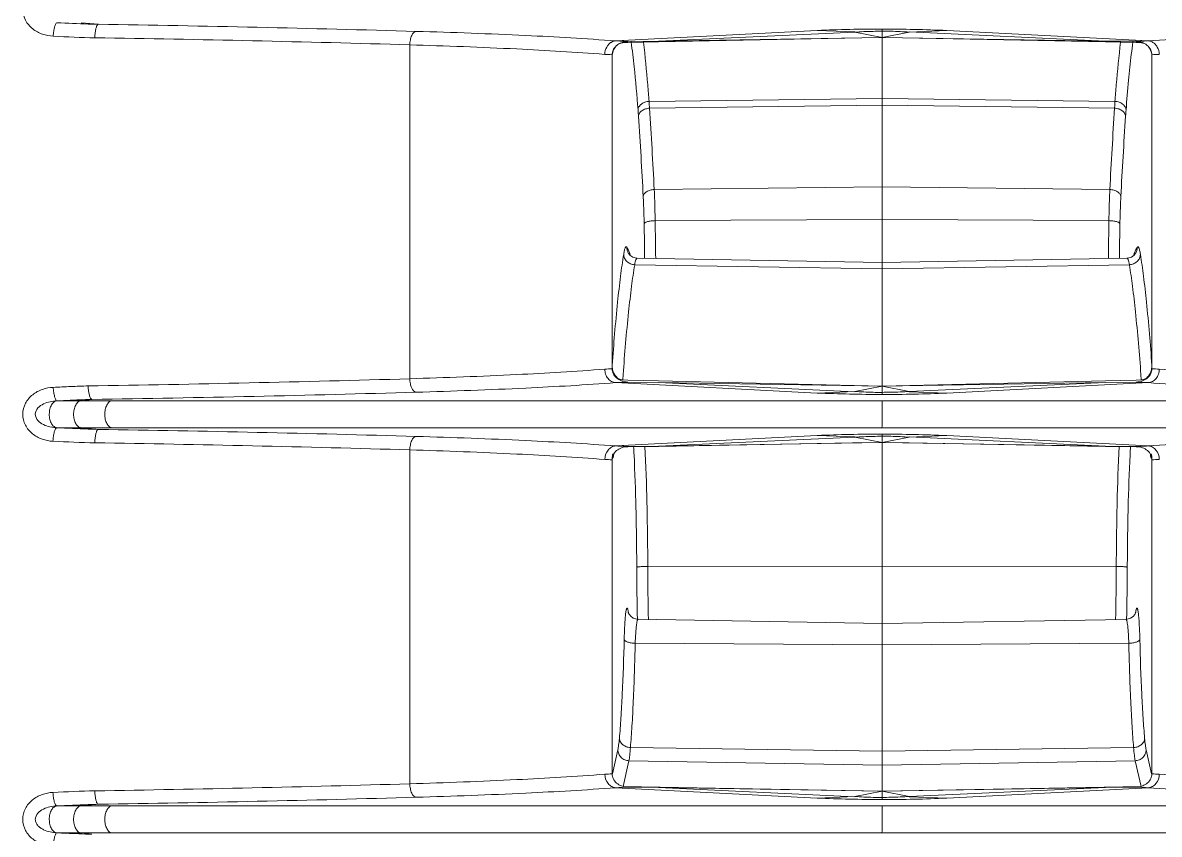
# Model space of a CAD drawing. Header units: millimetres. Extents: x 0 to 2524, y 0 to 1785.
# Drawn here: x 540.9 to 591.4, y 1349.3 to 1385.4 of the extents above; entities that cross this region are included whole.
import ezdxf

# ---------------------------------------------------------------- set-up
doc = ezdxf.new("R2010")
doc.units = ezdxf.units.MM
doc.header["$LTSCALE"] = 0.1
doc.layers.get('0').update_dxf_attribs({"lineweight": 13})

msp = doc.modelspace()

# ---------------------------------------------------------------- linework, layer by layer
for p, q in [((543.449, 1385.368), (544.218, 1385.299)), ((567.219, 1384.561), (576.187, 1385.026)), ((577.853, 1384.949), (569.12, 1384.552)), ((577.852, 1384.962), (576.187, 1385.026)), ((577.853, 1384.949), (579.064, 1384.718)), ((579.064, 1384.992), (579.064, 1384.718)), ((579.064, 1385.088), (579.064, 1384.997)), ((580.276, 1384.949), (579.064, 1384.718)), ((580.276, 1384.949), (581.942, 1385.026)), ((580.277, 1384.962), (589.009, 1384.552)), ((590.91, 1384.561), (581.942, 1385.026)), ((558.064, 1384.387), (558.064, 1369.548)), ((567.572, 1384.484), (567.766, 1384.488)), ((567.584, 1384.544), (567.765, 1384.535)), ((567.765, 1384.535), (569.12, 1384.552)), ((567.766, 1384.488), (569.121, 1384.516)), ((579.064, 1384.718), (569.12, 1384.547)), ((569.121, 1384.516), (578.925, 1384.715)), ((578.925, 1384.715), (579.065, 1384.718)), ((579.065, 1384.559), (579.065, 1384.718)), ((589.009, 1384.547), (579.064, 1384.718)), ((579.212, 1384.715), (579.065, 1384.718)), ((579.065, 1383.043), (579.065, 1384.559)), ((589.008, 1384.515), (579.212, 1384.715)), ((590.363, 1384.488), (589.008, 1384.515)), ((590.364, 1384.544), (589.009, 1384.547)), ((590.559, 1384.484), (590.363, 1384.488)), ((590.364, 1384.535), (590.556, 1384.545)), ((590.556, 1384.545), (590.727, 1384.553)), ((590.727, 1384.553), (590.911, 1384.561)), ((567.064, 1369.989), (567.064, 1383.946)), ((567.065, 1383.873), (567.069, 1383.944)), ((567.065, 1370.142), (567.065, 1383.873)), ((591.066, 1383.873), (591.062, 1383.943)), ((591.065, 1383.946), (591.065, 1369.989)), ((591.066, 1383.873), (591.065, 1383.881)), ((591.065, 1370.141), (591.066, 1383.873)), ((579.065, 1382.008), (579.065, 1383.043)), ((568.706, 1381.875), (579.065, 1382.008)), ((579.065, 1378.07), (579.065, 1382.008)), ((589.424, 1381.875), (579.065, 1382.008)), ((568.724, 1381.57), (579.065, 1381.705)), ((589.407, 1381.57), (579.065, 1381.705)), ((568.936, 1377.958), (579.065, 1378.07)), ((579.065, 1376.621), (579.065, 1378.07)), ((589.194, 1377.958), (579.065, 1378.07)), ((568.976, 1376.573), (579.065, 1376.621)), ((579.065, 1374.72), (579.065, 1376.621)), ((589.154, 1376.573), (579.065, 1376.621)), ((567.788, 1375.125), (567.783, 1375.134)), ((567.864, 1375.044), (567.866, 1375.038)), ((579.065, 1374.72), (568.176, 1374.911)), ((589.955, 1374.91), (579.065, 1374.72)), ((590.265, 1375.042), (590.264, 1375.037)), ((590.299, 1375.06), (590.307, 1375.077)), ((568.066, 1374.617), (579.065, 1374.439)), ((579.065, 1374.439), (579.065, 1374.72)), ((590.064, 1374.616), (579.065, 1374.439)), ((579.065, 1370.538), (579.065, 1374.439)), ((579.065, 1369.218), (579.065, 1370.538)), ((567.535, 1369.494), (567.552, 1369.734)), ((590.595, 1369.494), (590.578, 1369.733)), ((576.187, 1368.91), (567.219, 1369.374)), ((567.768, 1369.488), (567.535, 1369.494)), ((567.765, 1369.392), (569.12, 1369.388)), ((569.122, 1369.456), (567.768, 1369.488)), ((569.12, 1369.388), (579.064, 1369.218)), ((577.852, 1368.973), (569.12, 1369.383)), ((577.853, 1368.986), (579.064, 1369.218)), ((579.064, 1369.218), (579.064, 1368.943)), ((580.276, 1368.986), (579.064, 1369.218)), ((579.064, 1369.218), (589.009, 1369.388)), ((580.276, 1368.986), (589.009, 1369.383)), ((581.942, 1368.91), (590.91, 1369.374)), ((589.007, 1369.456), (590.362, 1369.488)), ((590.364, 1369.4), (589.009, 1369.384)), ((590.362, 1369.488), (590.595, 1369.494)), ((577.853, 1368.986), (576.187, 1368.91)), ((579.064, 1368.939), (579.064, 1368.848)), ((580.277, 1368.973), (581.942, 1368.91)), ((542.375, 1368.567), (543.449, 1368.567)), ((543.449, 1368.567), (543.93, 1368.632)), ((544.823, 1368.567), (579.064, 1368.567)), ((579.064, 1368.567), (613.306, 1368.567)), ((542.37, 1367.369), (543.449, 1367.369)), ((543.449, 1367.368), (544.218, 1367.299)), ((579.064, 1367.369), (544.823, 1367.369)), ((613.306, 1367.369), (579.064, 1367.369)), ((567.219, 1366.561), (576.187, 1367.026)), ((577.853, 1366.949), (569.12, 1366.552)), ((579.064, 1366.718), (569.12, 1366.547)), ((577.753, 1366.695), (569.12, 1366.544)), ((577.852, 1366.962), (576.187, 1367.026)), ((579.065, 1366.718), (577.753, 1366.695)), ((577.853, 1366.949), (579.064, 1366.718)), ((579.064, 1366.992), (579.064, 1366.718)), ((579.064, 1367.088), (579.064, 1366.997)), ((580.276, 1366.949), (579.064, 1366.718)), ((579.065, 1366.445), (579.065, 1366.718)), ((589.009, 1366.547), (579.064, 1366.718)), ((579.065, 1366.718), (580.278, 1366.697)), ((580.276, 1366.949), (581.942, 1367.026)), ((580.277, 1366.962), (589.009, 1366.552)), ((580.278, 1366.697), (589.009, 1366.544)), ((590.91, 1366.561), (581.942, 1367.026)), ((558.064, 1366.387), (558.064, 1351.548)), ((567.675, 1366.519), (567.554, 1366.517)), ((567.584, 1366.544), (567.765, 1366.535)), ((567.766, 1366.52), (567.675, 1366.519)), ((567.765, 1366.535), (569.12, 1366.552)), ((569.12, 1366.544), (567.766, 1366.52)), ((579.065, 1358.667), (579.065, 1366.445)), ((590.364, 1366.544), (589.009, 1366.547)), ((589.009, 1366.544), (590.363, 1366.52)), ((590.363, 1366.52), (590.46, 1366.518)), ((590.364, 1366.535), (590.561, 1366.545)), ((590.46, 1366.518), (590.576, 1366.516)), ((567.064, 1351.938), (567.065, 1366.018)), ((567.064, 1351.989), (567.064, 1365.946)), ((591.065, 1351.938), (591.065, 1366.017)), ((591.065, 1365.946), (591.065, 1351.989)), ((568.648, 1361.207), (579.065, 1361.22)), ((589.482, 1361.207), (579.065, 1361.22)), ((579.065, 1358.667), (568.218, 1358.857)), ((589.911, 1358.856), (579.065, 1358.667)), ((579.065, 1357.729), (579.065, 1358.667)), ((568.09, 1357.795), (579.065, 1357.729)), ((590.04, 1357.794), (579.065, 1357.729)), ((579.065, 1353.002), (579.065, 1357.729)), ((567.318, 1353.053), (567.075, 1351.987)), ((567.876, 1353.159), (579.065, 1353.002)), ((590.253, 1353.159), (579.065, 1353.002)), ((579.065, 1352.383), (579.065, 1353.002)), ((590.811, 1353.053), (591.054, 1351.987)), ((567.548, 1351.427), (567.808, 1352.572)), ((567.808, 1352.572), (579.065, 1352.383)), ((590.321, 1352.572), (579.065, 1352.383)), ((590.582, 1351.427), (590.321, 1352.572)), ((579.065, 1351.218), (579.065, 1352.383)), ((567.219, 1351.374), (576.187, 1350.91)), ((579.065, 1351.218), (567.548, 1351.427)), ((567.765, 1351.392), (569.12, 1351.388)), ((569.12, 1351.388), (579.064, 1351.218)), ((577.852, 1350.973), (569.12, 1351.383)), ((577.853, 1350.986), (576.187, 1350.91)), ((577.853, 1350.986), (579.064, 1351.218)), ((580.276, 1350.986), (579.064, 1351.218)), ((579.065, 1351.218), (590.582, 1351.427)), ((579.064, 1351.218), (589.009, 1351.388)), ((579.064, 1350.943), (579.064, 1351.218)), ((580.276, 1350.986), (589.009, 1351.383)), ((580.277, 1350.973), (581.942, 1350.91)), ((590.91, 1351.374), (581.942, 1350.91)), ((590.364, 1351.4), (589.009, 1351.384)), ((542.37, 1350.567), (543.449, 1350.567)), ((544.218, 1350.637), (543.449, 1350.567)), ((544.823, 1350.567), (579.064, 1350.567)), ((579.064, 1350.848), (579.064, 1350.939)), ((579.064, 1350.567), (613.306, 1350.567)), ((542.375, 1349.369), (543.449, 1349.369)), ((543.449, 1349.368), (543.93, 1349.303)), ((579.064, 1349.369), (544.823, 1349.369)), ((613.306, 1349.369), (579.064, 1349.369))]:
    msp.add_line(p, q)
for points in [[(568.176, 1374.911), (568.143, 1374.912), (567.978, 1374.957), (567.853, 1375.044), (567.788, 1375.125)], [(590.277, 1375.043), (590.153, 1374.957), (589.988, 1374.912), (589.954, 1374.91)], [(590.347, 1375.134), (590.341, 1375.123), (590.277, 1375.043)], [(568.218, 1358.857), (568.16, 1358.861), (568.004, 1358.91), (567.891, 1358.99), (567.816, 1359.083), (567.782, 1359.151), (567.776, 1359.167)], [(590.353, 1359.164), (590.354, 1359.168), (590.344, 1359.141), (590.307, 1359.072), (590.23, 1358.982), (590.114, 1358.904), (589.96, 1358.86), (589.911, 1358.856)]]:
    msp.add_lwpolyline(points)
for centre, radius, start, end in [((527.88, 327.538), 1057.887, 88.349586, 89.115091), ((578.978, 1321.937), 63.151, 89.92111, 92.53243), ((578.741, 1302.779), 82.309, 87.77146, 89.7749), ((528.791, 386.045), 998.771, 88.32043, 89.123735), ((561.862, 1266.295), 118.388, 87.22971, 87.40713), ((567.763, 1383.738), 0.796, 111.3659, 115.7696), ((534.883, 1380.073), 33.324, 6.6995, 7.6597), ((623.24, 1380.071), 33.317, 172.3364, 173.2968), ((590.362, 1383.729), 0.806, 64.5704, 69.3536), ((561.283, 1266.305), 117.783, 87.1866, 87.3463), ((567.773, 1383.873), 0.708, 170.7358, 174.2617), ((567.759, 1383.876), 0.694, 160.0996, 170.7646), ((567.657, 1383.931), 0.576, 138.002, 140.4625), ((590.472, 1383.929), 0.579, 37.3697, 42.9504), ((590.465, 1383.885), 0.618, 40.2341, 45.4808), ((596.844, 1266.351), 117.737, 92.65318, 92.81361), ((543.191, 1379.554), 25.098, 3.7879, 4.4276), ((318.014, 1364.939), 251.26, 2.97021, 3.7953), ((840.07, 1364.928), 251.214, 176.20157, 177.02682), ((614.934, 1379.552), 25.093, 175.5692, 176.209), ((314.817, 1364.398), 253.975, 2.98913, 3.79582), ((843.263, 1364.387), 253.925, 176.20105, 177.0079), ((304.188, 1371.673), 264.341, 0.70257, 1.03315), ((281.698, 1371.528), 287.322, 0.67166, 1.00614), ((876.372, 1371.516), 287.262, 178.99128, 179.32583), ((853.889, 1371.661), 264.288, 178.96426, 179.29492), ((565.152, 1374.287), 2.816, 15.5825, 15.8508), ((592.983, 1374.285), 2.821, 164.144, 164.4348), ((561.257, 1488.195), 118.348, 272.65286, 272.8126), ((567.948, 1370.141), 0.884, 179.9625, 189.7064), ((590.182, 1370.14), 0.884, 350.2912, 0.0352), ((596.873, 1488.203), 118.356, 267.18721, 267.34664), ((527.151, 2438.283), 1069.183, 270.890356, 271.656838), ((561.269, 1500.034), 130.795, 272.60716, 272.84689), ((596.95, 1501.791), 132.555, 267.15204, 267.38859), ((528.374, 2400.652), 1032.138, 270.863573, 271.663953), ((579.388, 1451.168), 82.32, 267.7716, 269.77477), ((579.151, 1431.995), 63.147, 269.92116, 272.53266), ((544.361, 1955.534), 586.967, 269.910948, 270.045088), ((544.361, 780.65), 586.719, 89.954883, 90.089081), ((527.88, 309.538), 1057.887, 88.349586, 89.115091), ((528.791, 368.047), 998.77, 88.320429, 89.123738), ((578.978, 1303.937), 63.151, 89.92111, 92.53243), ((578.741, 1284.779), 82.309, 87.77146, 89.7749), ((561.862, 1248.294), 118.389, 87.22971, 87.40713), ((567.776, 1365.704), 0.833, 99.6877, 111.3421), ((567.776, 1365.705), 0.831, 90.7376, 99.7103), ((499.99, 1362.835), 68.128, 2.79542, 3.11817), ((658.126, 1362.832), 68.114, 176.87883, 177.20164), ((590.352, 1365.711), 0.826, 79.7304, 89.2248), ((590.351, 1365.699), 0.838, 69.3494, 79.7468), ((596.275, 1248.105), 118.577, 92.59296, 92.76212), ((561.283, 1248.298), 117.79, 87.18661, 87.34629), ((596.844, 1248.344), 117.744, 92.65318, 92.81361), ((716.851, 1361.795), 148.695, 180.23944, 181.13631), ((702.021, 1361.788), 133.375, 180.2492, 181.26755), ((456.133, 1361.793), 133.35, 358.72983, 359.74838), ((441.308, 1361.801), 148.665, 358.86108, 359.75813), ((561.284, 1469.603), 117.755, 272.65331, 272.81341), ((596.846, 1469.627), 117.779, 267.18641, 267.34642), ((527.85, 2392.079), 1040.97, 270.892188, 271.663291), ((562.004, 1466.616), 115.36, 272.59042, 272.86236), ((596.22, 1468.607), 117.353, 267.13983, 267.40728), ((544.361, 1937.224), 586.657, 269.910912, 270.045124), ((528.829, 2365.507), 1014.987, 270.868731, 271.666592), ((579.388, 1433.156), 82.309, 267.77146, 269.7749), ((579.151, 1413.999), 63.151, 269.92126, 272.53258), ((544.361, 762.351), 587.018, 89.954917, 90.089047)]:
    msp.add_arc(centre, radius, start, end)
for points, knots in [([(542.21, 1384.769), (542.047, 1384.777), (541.72, 1384.837), (541.277, 1385.073), (540.943, 1385.46), (540.81, 1385.963), (540.938, 1386.467), (541.269, 1386.856), (541.71, 1387.095), (542.038, 1387.157), (542.201, 1387.166)], [0, 0, 0, 0, 0.123703, 0.248137, 0.373628, 0.499962, 0.62631, 0.751831, 0.876288, 1, 1, 1, 1]), ([(542.376, 1385.369), (542.351, 1385.365), (542.302, 1385.297), (542.263, 1385.171), (542.225, 1384.984), (542.213, 1384.845), (542.21, 1384.769)], [0, 0, 0, 0, 0.118474, 0.338595, 0.645809, 1, 1, 1, 1]), ([(544.218, 1385.299), (544.065, 1385.302), (543.451, 1385.319), (542.838, 1385.349), (542.376, 1385.369)], [0, 0, 0, 0, 0.248303, 1, 1, 1, 1]), ([(544.057, 1384.7), (544.059, 1384.838), (544.077, 1385.029), (544.139, 1385.226), (544.191, 1385.294), (544.218, 1385.299)], [0, 0, 0, 0, 0.650947, 0.872264, 1, 1, 1, 1]), ([(558.346, 1384.986), (558.308, 1384.982), (558.224, 1384.928), (558.137, 1384.79), (558.083, 1384.6), (558.066, 1384.46), (558.064, 1384.387)], [0, 0, 0, 0, 0.163377, 0.394933, 0.69059, 1, 1, 1, 1]), ([(558.349, 1384.986), (559.975, 1384.939), (562.933, 1384.831), (565.889, 1384.662), (567.219, 1384.561)], [0, 0, 0, 0, 0.549559, 1, 1, 1, 1]), ([(579.064, 1384.992), (578.932, 1384.991), (578.527, 1384.985), (578.123, 1384.968), (577.853, 1384.949)], [0, 0, 0, 0, 0.328716, 1, 1, 1, 1]), ([(579.064, 1384.997), (579.197, 1384.995), (579.602, 1384.991), (580.006, 1384.972), (580.276, 1384.949)], [0, 0, 0, 0, 0.328643, 1, 1, 1, 1]), ([(590.91, 1384.561), (592.24, 1384.662), (595.196, 1384.831), (598.154, 1384.939), (599.78, 1384.986)], [0, 0, 0, 0, 0.45044, 1, 1, 1, 1]), ([(566.736, 1383.962), (565.436, 1384.063), (562.546, 1384.231), (559.653, 1384.34), (558.064, 1384.387)], [0, 0, 0, 0, 0.450752, 1, 1, 1, 1]), ([(566.882, 1384.379), (566.86, 1384.351), (566.777, 1384.226), (566.738, 1384.075), (566.736, 1383.962)], [0, 0, 0, 0, 0.242489, 1, 1, 1, 1]), ([(567.036, 1384.509), (567.021, 1384.501), (566.964, 1384.466), (566.914, 1384.418), (566.882, 1384.379)], [0, 0, 0, 0, 0.243055, 1, 1, 1, 1]), ([(567.219, 1384.561), (567.171, 1384.559), (567.107, 1384.544), (567.05, 1384.517), (567.036, 1384.509)], [0, 0, 0, 0, 0.742848, 1, 1, 1, 1]), ([(568.708, 1381.875), (568.689, 1382.12), (568.617, 1382.999), (568.532, 1383.878), (568.455, 1384.511)], [0, 0, 0, 0, 0.277737, 1, 1, 1, 1]), ([(589.422, 1381.875), (589.441, 1382.119), (589.513, 1382.999), (589.599, 1383.878), (589.675, 1384.511)], [0, 0, 0, 0, 0.277736, 1, 1, 1, 1]), ([(590.91, 1384.561), (590.958, 1384.559), (591.022, 1384.544), (591.079, 1384.517), (591.094, 1384.509)], [0, 0, 0, 0, 0.742817, 1, 1, 1, 1]), ([(591.094, 1384.509), (591.108, 1384.501), (591.165, 1384.465), (591.215, 1384.418), (591.247, 1384.378)], [0, 0, 0, 0, 0.243071, 1, 1, 1, 1]), ([(591.247, 1384.378), (591.269, 1384.35), (591.352, 1384.226), (591.391, 1384.075), (591.393, 1383.962)], [0, 0, 0, 0, 0.242476, 1, 1, 1, 1]), ([(567.98, 1383.961), (568.001, 1383.777), (568.093, 1382.955), (568.164, 1382.131), (568.214, 1381.491)], [0, 0, 0, 0, 0.223334, 1, 1, 1, 1]), ([(590.151, 1383.96), (590.106, 1383.578), (590.02, 1382.756), (589.951, 1381.932), (589.916, 1381.491)], [0, 0, 0, 0, 0.464826, 1, 1, 1, 1]), ([(568.708, 1381.875), (568.645, 1381.873), (568.523, 1381.85), (568.364, 1381.767), (568.25, 1381.644), (568.217, 1381.541), (568.214, 1381.491)], [0, 0, 0, 0, 0.276877, 0.540341, 0.780675, 1, 1, 1, 1]), ([(568.724, 1381.57), (568.722, 1381.596), (568.717, 1381.698), (568.709, 1381.8), (568.706, 1381.875)], [0, 0, 0, 0, 0.257846, 1, 1, 1, 1]), ([(589.407, 1381.57), (589.408, 1381.596), (589.413, 1381.698), (589.421, 1381.799), (589.424, 1381.875)], [0, 0, 0, 0, 0.257846, 1, 1, 1, 1]), ([(589.422, 1381.875), (589.485, 1381.872), (589.607, 1381.85), (589.767, 1381.767), (589.88, 1381.644), (589.914, 1381.54), (589.916, 1381.491)], [0, 0, 0, 0, 0.276877, 0.54034, 0.780675, 1, 1, 1, 1]), ([(568.724, 1381.57), (568.662, 1381.567), (568.542, 1381.546), (568.384, 1381.469), (568.271, 1381.355), (568.237, 1381.258), (568.234, 1381.212)], [0, 0, 0, 0, 0.283621, 0.550241, 0.788194, 1, 1, 1, 1]), ([(589.407, 1381.57), (589.469, 1381.567), (589.589, 1381.545), (589.746, 1381.468), (589.859, 1381.355), (589.893, 1381.258), (589.896, 1381.211)], [0, 0, 0, 0, 0.283621, 0.55024, 0.788194, 1, 1, 1, 1]), ([(568.937, 1377.958), (568.875, 1377.956), (568.757, 1377.937), (568.6, 1377.87), (568.486, 1377.772), (568.449, 1377.684), (568.446, 1377.642)], [0, 0, 0, 0, 0.295227, 0.567799, 0.801923, 1, 1, 1, 1]), ([(568.976, 1376.573), (568.974, 1376.698), (568.965, 1377.159), (568.952, 1377.621), (568.936, 1377.958)], [0, 0, 0, 0, 0.268703, 1, 1, 1, 1]), ([(589.154, 1376.573), (589.156, 1376.697), (589.165, 1377.159), (589.178, 1377.62), (589.194, 1377.958)], [0, 0, 0, 0, 0.268703, 1, 1, 1, 1]), ([(589.193, 1377.958), (589.255, 1377.955), (589.374, 1377.937), (589.53, 1377.87), (589.644, 1377.771), (589.681, 1377.683), (589.684, 1377.642)], [0, 0, 0, 0, 0.295226, 0.567798, 0.801923, 1, 1, 1, 1]), ([(568.446, 1377.642), (568.451, 1377.551), (568.469, 1377.15), (568.48, 1376.748), (568.486, 1376.439)], [0, 0, 0, 0, 0.228645, 1, 1, 1, 1]), ([(589.684, 1377.642), (589.68, 1377.55), (589.661, 1377.149), (589.65, 1376.748), (589.644, 1376.438)], [0, 0, 0, 0, 0.228645, 1, 1, 1, 1]), ([(568.976, 1376.573), (568.915, 1376.572), (568.802, 1376.564), (568.669, 1376.541), (568.582, 1376.513), (568.535, 1376.491), (568.502, 1376.468), (568.488, 1376.448), (568.486, 1376.439)], [0, 0, 0, 0, 0.3469, 0.648432, 0.770685, 0.869877, 0.945097, 1, 1, 1, 1]), ([(589.154, 1376.573), (589.215, 1376.572), (589.328, 1376.564), (589.461, 1376.54), (589.548, 1376.513), (589.596, 1376.491), (589.628, 1376.468), (589.642, 1376.448), (589.644, 1376.438)], [0, 0, 0, 0, 0.346898, 0.648429, 0.770683, 0.869876, 0.945096, 1, 1, 1, 1]), ([(567.576, 1375.08), (567.585, 1375.14), (567.6, 1375.221), (567.625, 1375.317), (567.643, 1375.364), (567.659, 1375.395), (567.677, 1375.411), (567.691, 1375.41), (567.705, 1375.402), (567.713, 1375.391), (567.718, 1375.383)], [0, 0, 0, 0, 0.450425, 0.615546, 0.740335, 0.826468, 0.880652, 0.903234, 0.928696, 1, 1, 1, 1]), ([(567.718, 1375.383), (567.732, 1375.368), (567.758, 1375.329), (567.811, 1375.221), (567.841, 1375.126), (567.861, 1375.056)], [0, 0, 0, 0, 0.170653, 0.392307, 1, 1, 1, 1]), ([(590.412, 1375.382), (590.399, 1375.367), (590.372, 1375.328), (590.319, 1375.221), (590.289, 1375.126), (590.269, 1375.056)], [0, 0, 0, 0, 0.170659, 0.392315, 1, 1, 1, 1]), ([(590.555, 1375.079), (590.545, 1375.139), (590.53, 1375.22), (590.505, 1375.316), (590.488, 1375.364), (590.471, 1375.395), (590.453, 1375.411), (590.439, 1375.41), (590.425, 1375.402), (590.417, 1375.39), (590.412, 1375.382)], [0, 0, 0, 0, 0.450413, 0.61553, 0.740318, 0.826453, 0.880642, 0.903228, 0.928693, 1, 1, 1, 1]), ([(567.576, 1375.08), (567.524, 1374.757), (567.426, 1374.049), (567.241, 1372.404), (567.132, 1371.08), (567.065, 1370.142)], [0, 0, 0, 0, 0.197673, 0.431337, 1, 1, 1, 1]), ([(568.066, 1374.617), (568.003, 1374.619), (567.877, 1374.647), (567.716, 1374.749), (567.606, 1374.9), (567.577, 1375.021), (567.576, 1375.08)], [0, 0, 0, 0, 0.257576, 0.511757, 0.75914, 1, 1, 1, 1]), ([(568.066, 1374.617), (568.074, 1374.66), (568.089, 1374.734), (568.112, 1374.818), (568.132, 1374.867), (568.147, 1374.894), (568.164, 1374.911), (568.176, 1374.911)], [0, 0, 0, 0, 0.405576, 0.703936, 0.813122, 0.896781, 1, 1, 1, 1]), ([(590.064, 1374.616), (590.057, 1374.659), (590.041, 1374.733), (590.019, 1374.818), (589.998, 1374.867), (589.983, 1374.894), (589.966, 1374.91), (589.955, 1374.91)], [0, 0, 0, 0, 0.405566, 0.703921, 0.813107, 0.896769, 1, 1, 1, 1]), ([(590.064, 1374.616), (590.128, 1374.619), (590.254, 1374.646), (590.414, 1374.749), (590.524, 1374.9), (590.553, 1375.02), (590.555, 1375.079)], [0, 0, 0, 0, 0.257576, 0.511757, 0.75914, 1, 1, 1, 1]), ([(590.555, 1375.079), (590.606, 1374.756), (590.704, 1374.049), (590.889, 1372.404), (590.998, 1371.08), (591.065, 1370.141)], [0, 0, 0, 0, 0.197674, 0.431338, 1, 1, 1, 1]), ([(567.552, 1369.734), (567.62, 1370.662), (567.729, 1371.972), (567.915, 1373.599), (568.014, 1374.298), (568.066, 1374.617)], [0, 0, 0, 0, 0.56882, 0.802507, 1, 1, 1, 1]), ([(590.578, 1369.733), (590.51, 1370.662), (590.401, 1371.971), (590.215, 1373.598), (590.116, 1374.297), (590.064, 1374.616)], [0, 0, 0, 0, 0.568821, 0.802508, 1, 1, 1, 1]), ([(558.064, 1369.548), (559.653, 1369.596), (562.545, 1369.705), (565.434, 1369.872), (566.735, 1369.974)], [0, 0, 0, 0, 0.54922, 1, 1, 1, 1]), ([(567.219, 1369.374), (567.155, 1369.377), (567.023, 1369.414), (566.866, 1369.553), (566.763, 1369.748), (566.737, 1369.897), (566.735, 1369.974)], [0, 0, 0, 0, 0.227228, 0.468594, 0.728492, 1, 1, 1, 1]), ([(567.535, 1369.494), (567.475, 1369.495), (567.353, 1369.53), (567.214, 1369.654), (567.121, 1369.814), (567.088, 1369.932), (567.077, 1369.992)], [0, 0, 0, 0, 0.248988, 0.498837, 0.749288, 1, 1, 1, 1]), ([(567.11, 1369.781), (567.144, 1369.706), (567.25, 1369.57), (567.398, 1369.485), (567.475, 1369.455)], [0, 0, 0, 0, 0.499545, 1, 1, 1, 1]), ([(590.595, 1369.494), (590.655, 1369.495), (590.777, 1369.53), (590.916, 1369.654), (591.009, 1369.813), (591.042, 1369.931), (591.053, 1369.991)], [0, 0, 0, 0, 0.248988, 0.498837, 0.749288, 1, 1, 1, 1]), ([(590.655, 1369.456), (590.732, 1369.486), (590.878, 1369.57), (590.983, 1369.704), (591.018, 1369.779)], [0, 0, 0, 0, 0.500463, 1, 1, 1, 1]), ([(590.91, 1369.374), (590.974, 1369.377), (591.106, 1369.414), (591.263, 1369.553), (591.366, 1369.748), (591.392, 1369.897), (591.394, 1369.974)], [0, 0, 0, 0, 0.227241, 0.46859, 0.728501, 1, 1, 1, 1]), ([(591.393, 1369.974), (592.694, 1369.872), (595.584, 1369.705), (598.476, 1369.596), (600.065, 1369.548)], [0, 0, 0, 0, 0.450769, 1, 1, 1, 1]), ([(542.197, 1366.77), (542.034, 1366.779), (541.707, 1366.841), (541.267, 1367.081), (540.937, 1367.47), (540.81, 1367.974), (540.943, 1368.476), (541.276, 1368.862), (541.718, 1369.098), (542.045, 1369.158), (542.208, 1369.166)], [0, 0, 0, 0, 0.123714, 0.248171, 0.373688, 0.500031, 0.626366, 0.751864, 0.876301, 1, 1, 1, 1]), ([(543.765, 1369.23), (543.636, 1369.225), (543.376, 1369.218), (542.857, 1369.195), (542.468, 1369.178), (542.208, 1369.166)], [0, 0, 0, 0, 0.249427, 0.499244, 1, 1, 1, 1]), ([(542.375, 1368.567), (542.35, 1368.57), (542.302, 1368.639), (542.264, 1368.765), (542.224, 1368.951), (542.212, 1369.091), (542.208, 1369.166)], [0, 0, 0, 0, 0.117862, 0.337926, 0.645567, 1, 1, 1, 1]), ([(543.93, 1368.63), (543.903, 1368.635), (543.85, 1368.701), (543.787, 1368.9), (543.767, 1369.091), (543.765, 1369.23)], [0, 0, 0, 0, 0.127629, 0.348857, 1, 1, 1, 1]), ([(558.064, 1369.548), (558.066, 1369.474), (558.083, 1369.33), (558.145, 1369.117), (558.255, 1368.958), (558.344, 1368.949)], [0, 0, 0, 0, 0.324081, 0.613943, 1, 1, 1, 1]), ([(567.219, 1369.374), (565.889, 1369.273), (562.932, 1369.105), (559.972, 1368.997), (558.346, 1368.949)], [0, 0, 0, 0, 0.45046, 1, 1, 1, 1]), ([(599.783, 1368.949), (598.156, 1368.997), (595.197, 1369.105), (592.24, 1369.273), (590.91, 1369.374)], [0, 0, 0, 0, 0.549541, 1, 1, 1, 1]), ([(579.064, 1368.939), (578.932, 1368.94), (578.527, 1368.945), (578.123, 1368.964), (577.853, 1368.986)], [0, 0, 0, 0, 0.328651, 1, 1, 1, 1]), ([(579.064, 1368.943), (579.197, 1368.945), (579.602, 1368.95), (580.006, 1368.967), (580.276, 1368.986)], [0, 0, 0, 0, 0.328709, 1, 1, 1, 1]), ([(542.37, 1367.369), (542.267, 1367.373), (542.062, 1367.398), (541.77, 1367.497), (541.509, 1367.666), (541.361, 1367.971), (541.513, 1368.273), (541.774, 1368.44), (542.067, 1368.539), (542.272, 1368.563), (542.375, 1368.567)], [0, 0, 0, 0, 0.125638, 0.250963, 0.376025, 0.500061, 0.623984, 0.749074, 0.874429, 1, 1, 1, 1]), ([(542.37, 1367.369), (542.325, 1367.374), (542.227, 1367.417), (542.121, 1367.554), (542.05, 1367.745), (542.025, 1367.97), (542.051, 1368.194), (542.122, 1368.385), (542.23, 1368.52), (542.329, 1368.563), (542.375, 1368.567)], [0, 0, 0, 0, 0.091771, 0.203554, 0.342025, 0.499671, 0.657112, 0.795095, 0.906896, 1, 1, 1, 1]), ([(543.93, 1368.63), (543.801, 1368.626), (543.283, 1368.609), (542.765, 1368.584), (542.375, 1368.567)], [0, 0, 0, 0, 0.248044, 1, 1, 1, 1]), ([(543.449, 1367.369), (543.404, 1367.373), (543.304, 1367.418), (543.196, 1367.561), (543.128, 1367.753), (543.106, 1367.968), (543.128, 1368.182), (543.196, 1368.374), (543.304, 1368.517), (543.404, 1368.563), (543.449, 1368.567)], [0, 0, 0, 0, 0.091598, 0.211061, 0.354283, 0.5, 0.645717, 0.788939, 0.908402, 1, 1, 1, 1]), ([(544.823, 1367.369), (544.78, 1367.373), (544.682, 1367.419), (544.579, 1367.562), (544.514, 1367.754), (544.492, 1367.968), (544.514, 1368.182), (544.579, 1368.373), (544.682, 1368.516), (544.78, 1368.563), (544.823, 1368.567)], [0, 0, 0, 0, 0.089757, 0.208729, 0.352828, 0.5, 0.647172, 0.791271, 0.910243, 1, 1, 1, 1]), ([(579.064, 1368.567), (579.063, 1368.549), (579.067, 1368.486), (579.064, 1368.36), (579.065, 1368.179), (579.064, 1367.967), (579.065, 1367.756), (579.064, 1367.575), (579.067, 1367.449), (579.062, 1367.387), (579.064, 1367.369)], [0, 0, 0, 0, 0.045746, 0.156123, 0.315063, 0.500227, 0.685373, 0.844129, 0.954297, 1, 1, 1, 1]), ([(542.196, 1366.77), (542.2, 1366.845), (542.212, 1366.985), (542.248, 1367.172), (542.292, 1367.298), (542.344, 1367.366), (542.37, 1367.369)], [0, 0, 0, 0, 0.351714, 0.65701, 0.878171, 1, 1, 1, 1]), ([(544.218, 1367.299), (544.065, 1367.302), (543.449, 1367.319), (542.833, 1367.349), (542.37, 1367.369)], [0, 0, 0, 0, 0.248254, 1, 1, 1, 1]), ([(544.057, 1366.7), (544.059, 1366.838), (544.077, 1367.029), (544.139, 1367.226), (544.191, 1367.294), (544.218, 1367.299)], [0, 0, 0, 0, 0.650948, 0.872266, 1, 1, 1, 1]), ([(558.346, 1366.986), (558.308, 1366.982), (558.224, 1366.928), (558.137, 1366.79), (558.083, 1366.6), (558.066, 1366.46), (558.064, 1366.387)], [0, 0, 0, 0, 0.163377, 0.394933, 0.69059, 1, 1, 1, 1]), ([(558.349, 1366.986), (559.975, 1366.939), (562.933, 1366.831), (565.889, 1366.662), (567.219, 1366.561)], [0, 0, 0, 0, 0.549559, 1, 1, 1, 1]), ([(579.064, 1366.992), (578.932, 1366.991), (578.527, 1366.985), (578.123, 1366.968), (577.853, 1366.949)], [0, 0, 0, 0, 0.328716, 1, 1, 1, 1]), ([(579.064, 1366.997), (579.197, 1366.995), (579.602, 1366.991), (580.006, 1366.972), (580.276, 1366.949)], [0, 0, 0, 0, 0.328643, 1, 1, 1, 1]), ([(590.91, 1366.561), (592.24, 1366.662), (595.196, 1366.831), (598.154, 1366.939), (599.78, 1366.986)], [0, 0, 0, 0, 0.45044, 1, 1, 1, 1]), ([(566.736, 1365.962), (565.436, 1366.063), (562.546, 1366.231), (559.653, 1366.34), (558.064, 1366.387)], [0, 0, 0, 0, 0.450752, 1, 1, 1, 1]), ([(567.219, 1366.561), (567.156, 1366.559), (567.026, 1366.52), (566.812, 1366.333), (566.739, 1366.109), (566.736, 1365.962)], [0, 0, 0, 0, 0.225853, 0.469568, 1, 1, 1, 1]), ([(567.132, 1366.179), (567.129, 1366.157), (567.122, 1366.118), (567.11, 1366.068), (567.099, 1366.034), (567.089, 1366.017), (567.083, 1366.013)], [0, 0, 0, 0, 0.383942, 0.678013, 0.881244, 1, 1, 1, 1]), ([(567.473, 1366.479), (567.396, 1366.449), (567.25, 1366.366), (567.145, 1366.231), (567.111, 1366.157)], [0, 0, 0, 0, 0.500392, 1, 1, 1, 1]), ([(568.037, 1366.158), (568.075, 1365.373), (568.131, 1363.712), (568.154, 1362.05), (568.157, 1361.173)], [0, 0, 0, 0, 0.47267, 1, 1, 1, 1]), ([(568.648, 1361.207), (568.644, 1362.147), (568.621, 1363.925), (568.563, 1365.702), (568.523, 1366.54)], [0, 0, 0, 0, 0.528245, 1, 1, 1, 1]), ([(589.482, 1361.207), (589.486, 1362.146), (589.509, 1363.924), (589.567, 1365.702), (589.606, 1366.54)], [0, 0, 0, 0, 0.528245, 1, 1, 1, 1]), ([(590.093, 1366.157), (590.054, 1365.373), (589.998, 1363.711), (589.976, 1362.049), (589.972, 1361.173)], [0, 0, 0, 0, 0.47267, 1, 1, 1, 1]), ([(590.646, 1366.483), (590.725, 1366.453), (590.875, 1366.369), (590.983, 1366.232), (591.018, 1366.156)], [0, 0, 0, 0, 0.500347, 1, 1, 1, 1]), ([(590.91, 1366.561), (590.973, 1366.559), (591.103, 1366.52), (591.317, 1366.333), (591.39, 1366.109), (591.393, 1365.962)], [0, 0, 0, 0, 0.225854, 0.469582, 1, 1, 1, 1]), ([(590.998, 1366.175), (591.002, 1366.154), (591.008, 1366.116), (591.02, 1366.068), (591.031, 1366.035), (591.04, 1366.018), (591.046, 1366.013)], [0, 0, 0, 0, 0.378561, 0.670997, 0.876373, 1, 1, 1, 1]), ([(568.648, 1361.207), (568.589, 1361.207), (568.501, 1361.206), (568.389, 1361.201), (568.314, 1361.197), (568.252, 1361.192), (568.205, 1361.187), (568.176, 1361.181), (568.161, 1361.177), (568.157, 1361.173)], [0, 0, 0, 0, 0.359045, 0.532005, 0.687068, 0.814848, 0.910351, 0.971047, 1, 1, 1, 1]), ([(589.482, 1361.207), (589.541, 1361.207), (589.628, 1361.205), (589.741, 1361.201), (589.816, 1361.197), (589.878, 1361.191), (589.924, 1361.186), (589.953, 1361.18), (589.969, 1361.176), (589.972, 1361.173)], [0, 0, 0, 0, 0.359042, 0.532001, 0.687063, 0.814844, 0.910348, 0.971045, 1, 1, 1, 1]), ([(567.599, 1357.965), (567.605, 1358.202), (567.616, 1358.532), (567.644, 1358.931), (567.661, 1359.094), (567.671, 1359.164)], [0, 0, 0, 0, 0.591643, 0.823301, 1, 1, 1, 1]), ([(567.671, 1359.164), (567.675, 1359.192), (567.681, 1359.232), (567.691, 1359.28), (567.698, 1359.307), (567.705, 1359.329), (567.712, 1359.344), (567.719, 1359.354), (567.733, 1359.36), (567.744, 1359.344), (567.751, 1359.326), (567.762, 1359.292), (567.774, 1359.236), (567.782, 1359.186), (567.786, 1359.157)], [0, 0, 0, 0, 0.204213, 0.285722, 0.353334, 0.407044, 0.447143, 0.474765, 0.493594, 0.541152, 0.583192, 0.638865, 0.791821, 1, 1, 1, 1]), ([(590.459, 1359.164), (590.455, 1359.192), (590.448, 1359.231), (590.438, 1359.28), (590.431, 1359.307), (590.424, 1359.329), (590.417, 1359.344), (590.41, 1359.354), (590.396, 1359.359), (590.385, 1359.343), (590.378, 1359.325), (590.367, 1359.291), (590.355, 1359.234), (590.347, 1359.183), (590.343, 1359.154)], [0, 0, 0, 0, 0.203595, 0.284788, 0.352079, 0.405466, 0.445247, 0.472582, 0.491256, 0.539222, 0.581564, 0.637558, 0.791171, 1, 1, 1, 1]), ([(590.53, 1357.965), (590.524, 1358.201), (590.513, 1358.531), (590.485, 1358.931), (590.468, 1359.093), (590.459, 1359.164)], [0, 0, 0, 0, 0.591643, 0.823301, 1, 1, 1, 1]), ([(568.218, 1358.857), (568.209, 1358.857), (568.196, 1358.839), (568.186, 1358.813), (568.171, 1358.764), (568.156, 1358.681), (568.138, 1358.556), (568.123, 1358.401), (568.103, 1358.144), (568.094, 1357.939), (568.09, 1357.795)], [0, 0, 0, 0, 0.025732, 0.049159, 0.080519, 0.167043, 0.284222, 0.429595, 0.60001, 1, 1, 1, 1]), ([(589.911, 1358.856), (589.921, 1358.857), (589.933, 1358.838), (589.943, 1358.813), (589.958, 1358.763), (589.974, 1358.68), (589.991, 1358.556), (590.007, 1358.4), (590.026, 1358.143), (590.035, 1357.938), (590.04, 1357.794)], [0, 0, 0, 0, 0.025734, 0.049161, 0.080521, 0.167046, 0.284225, 0.429597, 0.600011, 1, 1, 1, 1]), ([(567.599, 1357.965), (567.58, 1357.149), (567.542, 1355.982), (567.461, 1354.515), (567.412, 1353.864), (567.386, 1353.563)], [0, 0, 0, 0, 0.555735, 0.794456, 1, 1, 1, 1]), ([(567.599, 1357.965), (567.604, 1357.94), (567.638, 1357.904), (567.694, 1357.871), (567.782, 1357.836), (567.915, 1357.806), (568.029, 1357.796), (568.09, 1357.795)], [0, 0, 0, 0, 0.142697, 0.244238, 0.366369, 0.662428, 1, 1, 1, 1]), ([(567.876, 1353.159), (567.903, 1353.476), (567.951, 1354.162), (568.032, 1355.707), (568.07, 1356.935), (568.09, 1357.795)], [0, 0, 0, 0, 0.20555, 0.444261, 1, 1, 1, 1]), ([(590.53, 1357.965), (590.526, 1357.939), (590.492, 1357.903), (590.435, 1357.871), (590.348, 1357.836), (590.215, 1357.806), (590.101, 1357.796), (590.04, 1357.794)], [0, 0, 0, 0, 0.142698, 0.24424, 0.366371, 0.66243, 1, 1, 1, 1]), ([(590.253, 1353.159), (590.227, 1353.476), (590.179, 1354.161), (590.097, 1355.706), (590.059, 1356.935), (590.04, 1357.794)], [0, 0, 0, 0, 0.20555, 0.444262, 1, 1, 1, 1]), ([(590.53, 1357.965), (590.549, 1357.148), (590.588, 1355.981), (590.669, 1354.514), (590.717, 1353.863), (590.744, 1353.562)], [0, 0, 0, 0, 0.555735, 0.794456, 1, 1, 1, 1]), ([(567.386, 1353.563), (567.377, 1353.462), (567.359, 1353.292), (567.334, 1353.122), (567.318, 1353.053)], [0, 0, 0, 0, 0.589056, 1, 1, 1, 1]), ([(567.386, 1353.563), (567.388, 1353.511), (567.42, 1353.404), (567.532, 1353.274), (567.691, 1353.186), (567.813, 1353.162), (567.876, 1353.16)], [0, 0, 0, 0, 0.224865, 0.467022, 0.728048, 1, 1, 1, 1]), ([(590.744, 1353.562), (590.741, 1353.511), (590.709, 1353.404), (590.597, 1353.274), (590.438, 1353.186), (590.316, 1353.162), (590.253, 1353.159)], [0, 0, 0, 0, 0.224865, 0.467023, 0.728049, 1, 1, 1, 1]), ([(590.744, 1353.562), (590.753, 1353.462), (590.77, 1353.291), (590.796, 1353.121), (590.811, 1353.053)], [0, 0, 0, 0, 0.589056, 1, 1, 1, 1]), ([(567.318, 1353.053), (567.319, 1352.992), (567.347, 1352.867), (567.456, 1352.71), (567.618, 1352.603), (567.745, 1352.575), (567.808, 1352.572)], [0, 0, 0, 0, 0.245253, 0.494105, 0.746375, 1, 1, 1, 1]), ([(567.876, 1353.159), (567.867, 1353.044), (567.849, 1352.847), (567.824, 1352.652), (567.808, 1352.572)], [0, 0, 0, 0, 0.589468, 1, 1, 1, 1]), ([(590.253, 1353.159), (590.262, 1353.043), (590.28, 1352.847), (590.305, 1352.651), (590.321, 1352.572)], [0, 0, 0, 0, 0.589468, 1, 1, 1, 1]), ([(590.811, 1353.053), (590.81, 1352.991), (590.782, 1352.867), (590.673, 1352.709), (590.512, 1352.602), (590.385, 1352.574), (590.321, 1352.572)], [0, 0, 0, 0, 0.245253, 0.494105, 0.746375, 1, 1, 1, 1]), ([(558.064, 1351.548), (559.653, 1351.596), (562.545, 1351.704), (565.435, 1351.872), (566.735, 1351.974)], [0, 0, 0, 0, 0.54924, 1, 1, 1, 1]), ([(558.345, 1350.949), (558.308, 1350.953), (558.224, 1351.007), (558.137, 1351.145), (558.083, 1351.335), (558.066, 1351.476), (558.064, 1351.548)], [0, 0, 0, 0, 0.162976, 0.394179, 0.689958, 1, 1, 1, 1]), ([(567.219, 1351.374), (567.156, 1351.377), (567.026, 1351.416), (566.812, 1351.602), (566.739, 1351.826), (566.736, 1351.974)], [0, 0, 0, 0, 0.225854, 0.469582, 1, 1, 1, 1]), ([(567.483, 1351.452), (567.404, 1351.482), (567.254, 1351.566), (567.145, 1351.703), (567.11, 1351.78)], [0, 0, 0, 0, 0.50034, 1, 1, 1, 1]), ([(590.656, 1351.456), (590.733, 1351.487), (590.879, 1351.571), (590.984, 1351.705), (591.018, 1351.78)], [0, 0, 0, 0, 0.500404, 1, 1, 1, 1]), ([(590.91, 1351.374), (590.973, 1351.377), (591.103, 1351.416), (591.317, 1351.602), (591.39, 1351.826), (591.393, 1351.974)], [0, 0, 0, 0, 0.225853, 0.469568, 1, 1, 1, 1]), ([(591.393, 1351.974), (592.694, 1351.872), (595.583, 1351.704), (598.476, 1351.596), (600.065, 1351.548)], [0, 0, 0, 0, 0.450754, 1, 1, 1, 1]), ([(542.197, 1351.165), (542.034, 1351.157), (541.707, 1351.094), (541.267, 1350.854), (540.937, 1350.465), (540.81, 1349.962), (540.943, 1349.46), (541.276, 1349.074), (541.718, 1348.838), (542.045, 1348.777), (542.208, 1348.77)], [0, 0, 0, 0, 0.123715, 0.248168, 0.373683, 0.500029, 0.626364, 0.751862, 0.8763, 1, 1, 1, 1]), ([(542.37, 1350.567), (542.344, 1350.57), (542.292, 1350.637), (542.248, 1350.763), (542.212, 1350.951), (542.2, 1351.09), (542.196, 1351.165)], [0, 0, 0, 0, 0.121759, 0.34286, 0.648189, 1, 1, 1, 1]), ([(544.218, 1350.637), (544.191, 1350.642), (544.139, 1350.709), (544.077, 1350.907), (544.059, 1351.097), (544.057, 1351.236)], [0, 0, 0, 0, 0.127629, 0.34884, 1, 1, 1, 1]), ([(567.219, 1351.374), (565.889, 1351.273), (562.933, 1351.105), (559.975, 1350.997), (558.349, 1350.949)], [0, 0, 0, 0, 0.45044, 1, 1, 1, 1]), ([(579.064, 1350.939), (578.932, 1350.94), (578.527, 1350.945), (578.123, 1350.964), (577.853, 1350.986)], [0, 0, 0, 0, 0.328643, 1, 1, 1, 1]), ([(579.064, 1350.943), (579.197, 1350.945), (579.602, 1350.95), (580.006, 1350.967), (580.276, 1350.986)], [0, 0, 0, 0, 0.328716, 1, 1, 1, 1]), ([(599.78, 1350.949), (598.154, 1350.997), (595.196, 1351.105), (592.24, 1351.274), (590.91, 1351.374)], [0, 0, 0, 0, 0.549559, 1, 1, 1, 1]), ([(542.375, 1349.369), (542.272, 1349.372), (542.068, 1349.397), (541.822, 1349.478), (541.644, 1349.581), (541.525, 1349.681), (541.436, 1349.81), (541.386, 1350.016), (541.509, 1350.269), (541.77, 1350.438), (542.062, 1350.538), (542.267, 1350.563), (542.37, 1350.567)], [0, 0, 0, 0, 0.125249, 0.250281, 0.312855, 0.375662, 0.438448, 0.501433, 0.625042, 0.749708, 0.874702, 1, 1, 1, 1]), ([(542.37, 1350.567), (542.325, 1350.562), (542.227, 1350.518), (542.121, 1350.382), (542.05, 1350.191), (542.025, 1349.966), (542.051, 1349.742), (542.122, 1349.551), (542.23, 1349.415), (542.329, 1349.373), (542.375, 1349.369)], [0, 0, 0, 0, 0.09177, 0.203553, 0.342025, 0.499671, 0.657112, 0.795095, 0.906896, 1, 1, 1, 1]), ([(544.218, 1350.636), (544.065, 1350.633), (543.449, 1350.617), (542.833, 1350.587), (542.37, 1350.567)], [0, 0, 0, 0, 0.248144, 1, 1, 1, 1]), ([(543.449, 1350.567), (543.404, 1350.563), (543.304, 1350.517), (543.196, 1350.374), (543.128, 1350.182), (543.106, 1349.968), (543.128, 1349.753), (543.196, 1349.561), (543.304, 1349.418), (543.404, 1349.373), (543.449, 1349.369)], [0, 0, 0, 0, 0.091598, 0.211061, 0.354283, 0.5, 0.645717, 0.788939, 0.908402, 1, 1, 1, 1]), ([(544.823, 1350.567), (544.78, 1350.563), (544.682, 1350.516), (544.579, 1350.373), (544.514, 1350.182), (544.492, 1349.968), (544.514, 1349.754), (544.579, 1349.562), (544.682, 1349.419), (544.78, 1349.373), (544.823, 1349.369)], [0, 0, 0, 0, 0.089758, 0.20873, 0.352828, 0.5, 0.647172, 0.79127, 0.910242, 1, 1, 1, 1]), ([(579.064, 1350.567), (579.063, 1350.549), (579.067, 1350.486), (579.064, 1350.36), (579.065, 1350.179), (579.064, 1349.968), (579.065, 1349.756), (579.064, 1349.575), (579.067, 1349.449), (579.062, 1349.387), (579.064, 1349.369)], [0, 0, 0, 0, 0.04575, 0.156121, 0.315044, 0.500201, 0.685362, 0.844145, 0.954306, 1, 1, 1, 1]), ([(542.375, 1349.369), (542.35, 1349.365), (542.302, 1349.296), (542.264, 1349.171), (542.224, 1348.985), (542.212, 1348.845), (542.208, 1348.77)], [0, 0, 0, 0, 0.117858, 0.337921, 0.645565, 1, 1, 1, 1]), ([(542.375, 1349.369), (542.505, 1349.363), (543.023, 1349.34), (543.542, 1349.317), (543.93, 1349.305)], [0, 0, 0, 0, 0.251227, 1, 1, 1, 1])]:
    msp.add_open_spline(points, degree=3, knots=knots)
for points in [[(544.065, 1384.7), (543.446, 1384.709), (542.828, 1384.743), (542.21, 1384.769)], [(567.319, 1384.398), (567.279, 1384.37), (567.241, 1384.338), (567.208, 1384.302)], [(567.228, 1384.317), (567.255, 1384.347), (567.286, 1384.375), (567.319, 1384.398)], [(567.417, 1384.455), (567.383, 1384.439), (567.35, 1384.42), (567.319, 1384.398)], [(567.319, 1384.398), (567.35, 1384.42), (567.383, 1384.438), (567.419, 1384.452)], [(567.419, 1384.452), (567.467, 1384.471), (567.519, 1384.483), (567.572, 1384.484)], [(567.765, 1384.537), (567.666, 1384.535), (567.565, 1384.516), (567.473, 1384.479)], [(590.364, 1384.537), (590.459, 1384.535), (590.556, 1384.517), (590.646, 1384.483)], [(590.706, 1384.454), (590.659, 1384.472), (590.609, 1384.482), (590.559, 1384.484)], [(590.815, 1384.395), (590.782, 1384.419), (590.745, 1384.439), (590.706, 1384.454)], [(590.708, 1384.457), (590.745, 1384.439), (590.781, 1384.418), (590.815, 1384.394)], [(590.896, 1384.324), (590.871, 1384.35), (590.844, 1384.374), (590.815, 1384.395)], [(590.815, 1384.394), (590.844, 1384.374), (590.872, 1384.351), (590.898, 1384.326)], [(567.111, 1384.157), (567.081, 1384.091), (567.064, 1384.018), (567.064, 1383.946)], [(567.107, 1384.112), (567.131, 1384.179), (567.167, 1384.243), (567.212, 1384.298)], [(567.208, 1384.302), (567.169, 1384.259), (567.135, 1384.21), (567.111, 1384.157)], [(591.024, 1384.111), (591.002, 1384.172), (590.971, 1384.23), (590.932, 1384.281)], [(590.936, 1384.284), (590.969, 1384.245), (590.997, 1384.202), (591.018, 1384.156)], [(591.018, 1384.156), (591.048, 1384.091), (591.065, 1384.018), (591.065, 1383.946)], [(591.062, 1383.943), (591.056, 1384), (591.044, 1384.057), (591.024, 1384.111)], [(567.783, 1375.134), (567.74, 1375.209), (567.717, 1375.297), (567.718, 1375.383)], [(590.347, 1375.134), (590.39, 1375.208), (590.413, 1375.297), (590.412, 1375.382)], [(567.064, 1369.989), (567.064, 1369.918), (567.08, 1369.846), (567.11, 1369.781)], [(591.018, 1369.779), (591.048, 1369.844), (591.065, 1369.917), (591.065, 1369.989)], [(567.475, 1369.455), (567.567, 1369.42), (567.667, 1369.4), (567.765, 1369.399)], [(579.065, 1369.218), (575.751, 1369.298), (572.436, 1369.377), (569.122, 1369.456)], [(579.065, 1369.218), (582.379, 1369.298), (585.693, 1369.377), (589.007, 1369.456)], [(590.364, 1369.399), (590.463, 1369.4), (590.563, 1369.42), (590.655, 1369.456)], [(544.065, 1366.7), (543.442, 1366.71), (542.819, 1366.743), (542.197, 1366.77)], [(567.111, 1366.157), (567.081, 1366.091), (567.064, 1366.018), (567.064, 1365.946)], [(567.065, 1366.018), (567.065, 1366.082), (567.077, 1366.147), (567.101, 1366.206)], [(591.018, 1366.156), (591.048, 1366.091), (591.065, 1366.018), (591.065, 1365.946)], [(591.065, 1366.017), (591.065, 1366.081), (591.053, 1366.146), (591.029, 1366.206)], [(567.11, 1351.78), (567.081, 1351.845), (567.064, 1351.918), (567.064, 1351.989)], [(591.018, 1351.78), (591.048, 1351.845), (591.065, 1351.918), (591.065, 1351.989)], [(542.197, 1351.165), (542.817, 1351.192), (543.437, 1351.226), (544.058, 1351.236)], [(567.765, 1351.399), (567.67, 1351.4), (567.573, 1351.419), (567.483, 1351.452)], [(590.364, 1351.399), (590.463, 1351.4), (590.564, 1351.42), (590.656, 1351.456)]]:
    msp.add_open_spline(points, degree=3)

doc.saveas('drawing.dxf')
